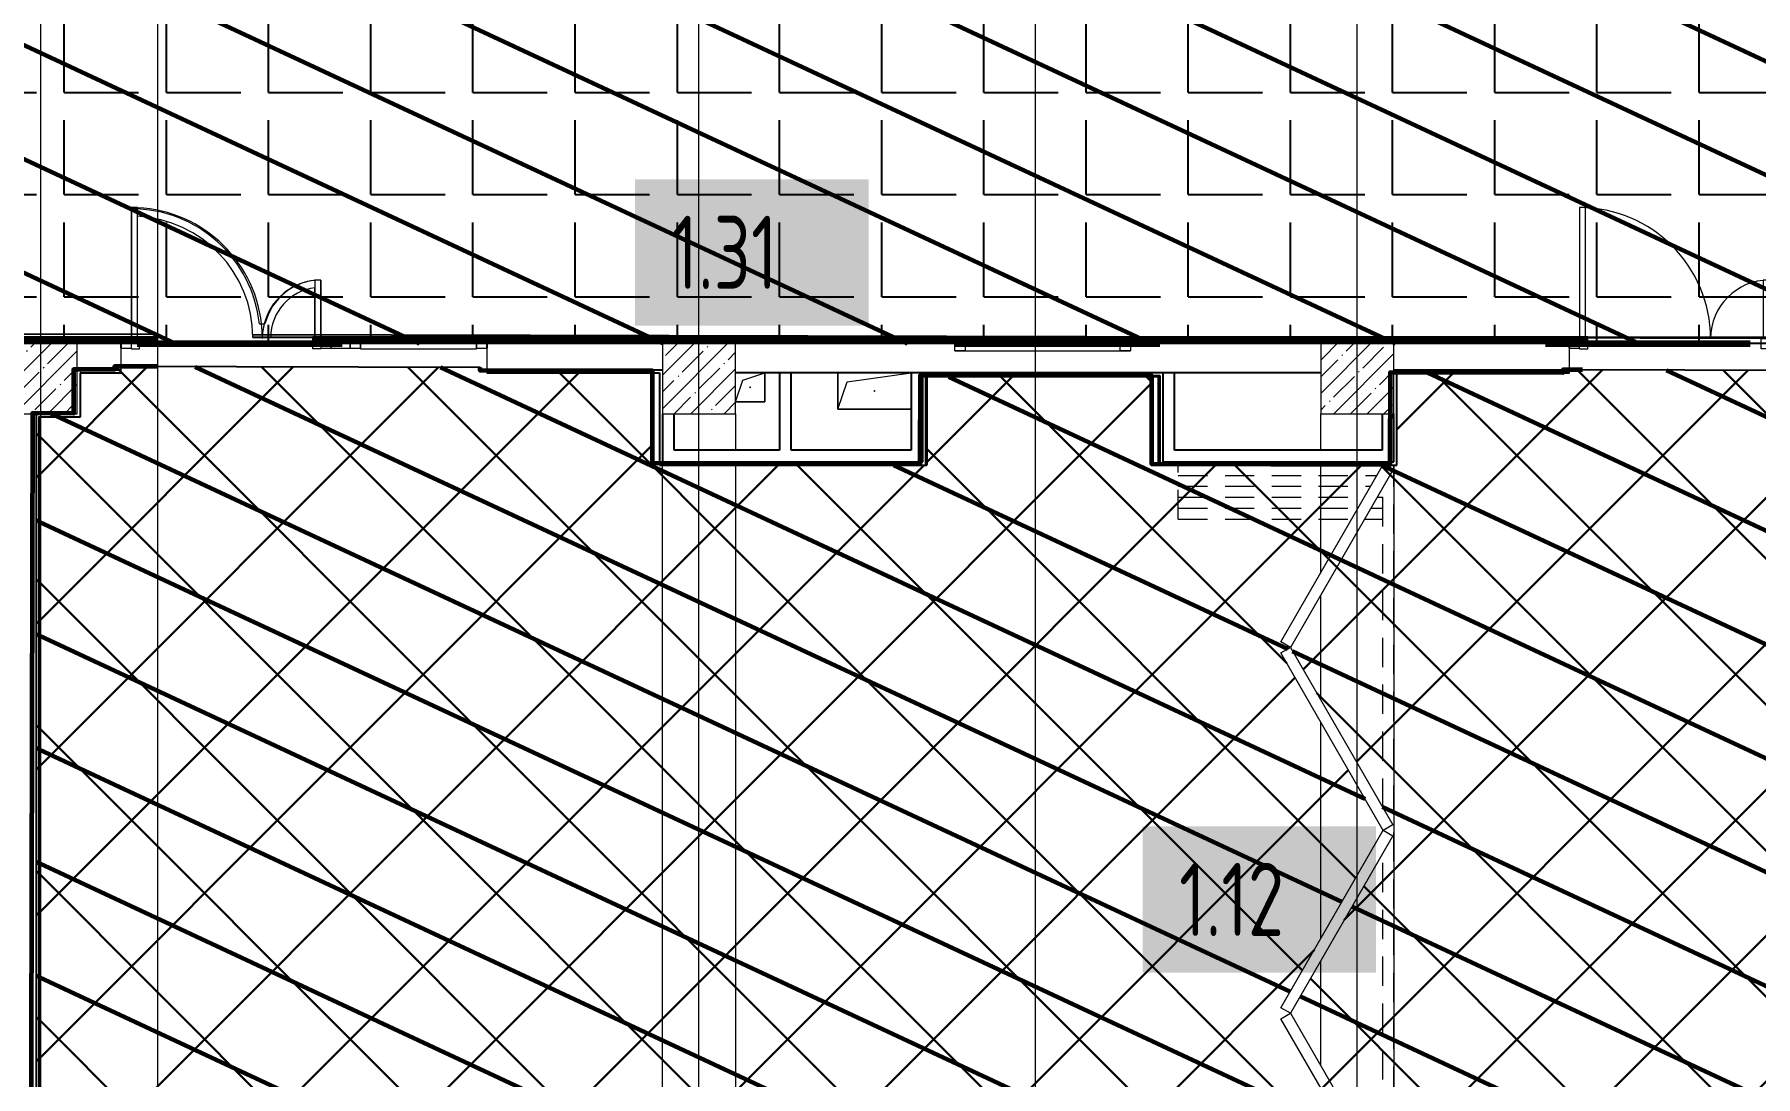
# Model space of a CAD drawing. Header units: millimetres. Extents: x -164500 to 426394, y -23753 to 102118.
# Drawn here: x 47682 to 59447, y 2735 to 9855 of the extents above; entities that cross this region are included whole.
import ezdxf

# ---------------------------------------------------------------- set-up
doc = ezdxf.new("R2010")
doc.units = ezdxf.units.MM
doc.linetypes.add('200_ШТРИХ__ш1_п0_6_', pattern=[320, 200, -120])
for name, color, linetype, lineweight in [('0) шлифовка', 5, 'Continuous', 60), ('1.4) Плинтус ПЛ-4', 6, 'Continuous', 60), ('284 стык. профилей', 1, 'Continuous', 120), ('384 ПК-3', 30, 'Continuous', 120), ('5.3) Л-7 Линолеум 4 вып', 230, 'Continuous', 30), ('A-DETL-GENF', 7, 'Continuous', 9), ('A-FLOR', 7, 'Continuous', 9), ('A-GENM', 7, 'Continuous', 9), ('A-GLAZ', 7, 'Continuous', 9), ('A-GLAZ-1', 7, 'Continuous', 5), ('A-GLAZ-CURT-2', 7, 'Continuous', 20), ('A-GLAZ-CWMG', 7, 'Continuous', 9), ('A-GLAZ-CWMG-1', 7, 'Continuous', 20), ('S-COLS-1', 7, 'Continuous', 5), ('Оси', 7, 'Continuous', 9)]:
    doc.layers.add(name, color=color, linetype=linetype, lineweight=lineweight)
for name, color, linetype in [('1.1) плитка  КР1', 40, 'Continuous'), ('2) защита вин плитк', 6, 'Continuous'), ('3.2.3) П-9', 5, 'Continuous')]:
    doc.layers.add(name, color=color, linetype=linetype)
for name, color, linetype, lineweight, true_color in [('A-DOOR-1', 7, 'Continuous', 5, 0xc0c0c0), ('A-DOOR-3', 7, '200_ШТРИХ__ш1_п0_6_', 5, 0xc0c0c0), ('A-DOOR-4', 7, 'Continuous', 5, 0xd7dbdf), ('A-DOOR-FRAM-1', 7, 'Continuous', 5, 0xc0c0c0)]:
    doc.layers.add(name, color=color, linetype=linetype, lineweight=lineweight, true_color=true_color)
doc.styles.add('СПДС', font='ГОСТ тип А.ttf', dxfattribs={"width": 0.9})

# ---------------------------------------------------------------- blocks, each defined once
blk = doc.blocks.new('BSC_Колонна _Прямоугольная - 500х500-V2-Объем проектирования 1 этажа')
at = {"layer": 'S-COLS-1'}
h = blk.add_hatch(dxfattribs=at)
h.set_pattern_fill('FP_6', color=256, style=0, pattern_type=2)
h.set_pattern_definition([(45, (-47660, -7650), (-114.04925, 114.04925), []), (45, (-47545.95, -7650), (-114.04925, 114.04925), [201.613, -40.323, 6.706, -33.617])])
h.paths.add_polyline_path([(-250, -250), (250, -250), (250, 250), (-250, 250), (-250, -237)])
for p, q in [((250, 250), (-250, 250)), ((-250, 250), (-250, -250)), ((250, -250), (250, 250)), ((-250, -250), (250, -250))]:
    blk.add_line(p, q, dxfattribs=at)
blk = doc.blocks.new('BSC_Колонна _Прямоугольная - 500х500-V3-Объем проектирования 1 этажа')
at = {"layer": 'S-COLS-1'}
h = blk.add_hatch(dxfattribs=at)
h.set_pattern_fill('FP_7', color=256, style=0, pattern_type=2)
h.set_pattern_definition([(45, (-52160, -7650), (-114.04925, 114.04925), []), (45, (-52045.95, -7650), (-114.04925, 114.04925), [201.613, -40.323, 6.706, -33.617])])
h.paths.add_polyline_path([(-250, -250), (250, -250), (250, 250), (-250, 250), (-250, 30)])
for p, q in [((250, 250), (-250, 250)), ((-250, 250), (-250, -250)), ((250, -250), (250, 250)), ((-250, -250), (250, -250))]:
    blk.add_line(p, q, dxfattribs=at)
blk = doc.blocks.new('DOR__перегородка__Прямоугольная - ТП-3_ Вн_ДПГ_6820х3300h-19315679-Объем проектирования 1 этажа')
at = {"layer": 'A-DOOR-3'}
for p, q in [((6445, 1474), (6816, 1474)), ((6445, 1474), (6445, 288)), ((6520, 1474), (6520, 244)), ((6595, 1474), (6595, 201)), ((6670, 1474), (6670, 158)), ((6745, 1474), (6745, 114)), ((6445, 201), (6445, 75)), ((6520, 158), (6520, 75)), ((166, 75), (171, 75)), ((166, 0), (171, 0)), ((266, 75), (1664, 75)), ((266, 0), (6816, 0)), ((1814, 75), (1827, 75)), ((1977, 75), (4164, 75)), ((4314, 75), (4325, 75)), ((4475, 75), (6663, 75)), ((6595, 114), (6595, 75)), ((6813, 75), (6816, 75))]:
    blk.add_line(p, q, dxfattribs=at)
at = {"layer": 'A-DOOR-FRAM-1'}
for p, q in [((570, 707), (608, 772)), ((1783, 7), (570, 707)), ((608, 772), (1820, 72)), ((1821, 72), (3033, 772)), ((3071, 707), (1858, 7)), ((3033, 772), (3071, 707)), ((3070, 707), (3107, 772)), ((4282, 7), (3070, 707)), ((3107, 772), (4320, 72)), ((4319, 72), (5532, 772)), ((5569, 707), (4357, 7)), ((5532, 772), (5569, 707)), ((5569, 707), (5607, 772)), ((6781, 7), (5569, 707)), ((5607, 772), (6819, 72)), ((1820, 72), (1783, 7)), ((1858, 7), (1821, 72)), ((4320, 72), (4282, 7)), ((4357, 7), (4319, 72)), ((6819, 72), (6781, 7))]:
    blk.add_line(p, q, dxfattribs=at)
blk = doc.blocks.new('BSC_Колонна _Прямоугольная - 500х500-V38-Объем проектирования 1 этажа')
at = {"layer": 'S-COLS-1'}
h = blk.add_hatch(dxfattribs=at)
h.set_pattern_fill('FP_64', color=256, style=0, pattern_type=2)
h.set_pattern_definition([(45, (-56660, -7650), (-114.04925, 114.04925), []), (45, (-56545.95, -7650), (-114.04925, 114.04925), [201.613, -40.323, 6.706, -33.617])])
h.paths.add_polyline_path([(-250, -250), (250, -250), (250, 250), (-250, 250), (-250, 30)])
for p, q in [((250, 250), (-250, 250)), ((-250, 250), (-250, -250)), ((250, -250), (250, 250)), ((-250, -250), (250, -250))]:
    blk.add_line(p, q, dxfattribs=at)
blk = doc.blocks.new('GM_Отверстие прямоугольное _в плите_ - Отверстие-V118-Объем проектирования 1 этажа')
at = {"layer": 'A-GENM'}
for p, q in [((-250, -125), (-250, 125)), ((-250, 125), (-250, -125)), ((-187, 62), (250, 125)), ((-250, -125), (-187, 62)), ((250, -125), (-250, -125)), ((-250, -125), (250, -125))]:
    blk.add_line(p, q, dxfattribs=at)
for start, end in [(360, 180), (180, 360)]:
    blk.add_arc((0, 0), 2.5, start, end, dxfattribs=at)
blk = doc.blocks.new('GM_Отверстие прямоугольное _в плите_ - Отверстие-V194-Объем проектирования 1 этажа')
at = {"layer": 'A-GENM'}
for p, q in [((-100, -100), (-50, 50)), ((-50, 50), (100, 100)), ((100, 100), (100, -100)), ((100, -100), (100, 100)), ((100, -100), (-100, -100)), ((-100, -100), (100, -100))]:
    blk.add_line(p, q, dxfattribs=at)
for start, end in [(360, 180), (180, 360)]:
    blk.add_arc((0, 0), 2.5, start, end, dxfattribs=at)
blk = doc.blocks.new('Прямоугольный импост - 50 x 70 мм-31700031-Объем проектирования 1 этажа')
at = {"layer": 'A-GLAZ-CWMG-1'}
for p, q in [((-70, 35), (0, 35)), ((-70, -35), (-70, 35)), ((0, 35), (0, -35)), ((0, -35), (-70, -35))]:
    blk.add_line(p, q, dxfattribs=at)
blk = doc.blocks.new('Дверь_Витражная_остекление_ - ДВН_ДАО_Главный вход_1200 в свету-V267-Объем проектирования 1 этажа')
at = {"layer": 'A-DETL-GENF'}
for p, q in [((-607, 925), (-647, 925)), ((-647, 925), (-647, 917)), ((-647, 917), (-647, 37)), ((-607, 915), (-607, 925)), ((-607, 37), (-607, 915)), ((647, 430), (607, 430)), ((607, 430), (607, 427)), ((607, 427), (607, 37)), ((647, 37), (647, 430)), ((-647, 35), (-647, 30)), ((-647, 30), (-607, 30)), ((-592, 30), (-647, 30)), ((-607, 30), (-607, 37)), ((-592, -40), (-592, 30)), ((592, -40), (592, 30)), ((592, 30), (647, 30)), ((607, 37), (607, 30)), ((607, 30), (647, 30)), ((647, 30), (647, 35)), ((-647, -35), (-647, -40)), ((-647, -40), (-592, -40)), ((647, -40), (592, -40)), ((647, -35), (647, -40))]:
    blk.add_line(p, q, dxfattribs=at)
at = {"layer": 'A-DOOR-1'}
blk.add_line((-647, 925), (-647, 917), dxfattribs=at)
for centre, radius, start, end in [((-647, 30), 895, 6.4322, 90), ((647, 30), 400, 118.6212, 123.6436), ((647, 30), 400, 103.1228, 106.5639), ((647, 30), 400, 130.4863, 165.5357), ((-647, 30), 895, 360, 0.451), ((647, 30), 400, 178.9858, 180)]:
    blk.add_arc(centre, radius, start, end, dxfattribs=at)
at = {"layer": 'A-DOOR-4'}
for p, q in [((-647, 917), (-647, 37)), ((647, 430), (647, 37)), ((-647, 35), (-647, 30)), ((647, 35), (647, 30))]:
    blk.add_line(p, q, dxfattribs=at)
for centre, radius, start, end in [((647, 30), 400, 123.6436, 130.4863), ((647, 30), 400, 118.2161, 118.6212), ((647, 30), 400, 106.5639, 118.1176), ((647, 30), 400, 90, 103.1228), ((-647, 30), 895, 0.451, 6.4322), ((647, 30), 400, 165.5357, 178.9858)]:
    blk.add_arc(centre, radius, start, end, dxfattribs=at)
blk = doc.blocks.new('Системная панель - Стемалит - 40мм-31720939-Объем проектирования 1 этажа')
at = {"layer": 'A-GLAZ-CURT-2'}
for p, q in [((65, 35), (-65, 35)), ((-65, 35), (-65, -35)), ((65, -35), (65, 35)), ((-65, -35), (65, -35))]:
    blk.add_line(p, q, dxfattribs=at)
blk = doc.blocks.new('Прямоугольный импост - 50 x 70 мм-31687886-Объем проектирования 1 этажа')
at = {"layer": 'A-GLAZ-CWMG-1'}
for p, q in [((-35, 35), (35, 35)), ((-35, -35), (-35, 35)), ((35, 35), (35, -35)), ((35, -35), (-35, -35))]:
    blk.add_line(p, q, dxfattribs=at)
blk = doc.blocks.new('Прямоугольный импост - 50 x 70 мм-V265-Объем проектирования 1 этажа')
at = {"layer": 'A-GLAZ-CWMG-1'}
for p, q in [((0, 35), (-70, 35)), ((-70, 35), (-70, -35)), ((0, -35), (0, 35)), ((-70, -35), (0, -35))]:
    blk.add_line(p, q, dxfattribs=at)
blk = doc.blocks.new('Системная панель - Стекло - 40мм-V268-Объем проектирования 1 этажа')
at = {"layer": 'A-GLAZ-CURT-2'}
for p, q in [((397.5, 0), (-397.5, 0)), ((-397.5, 0), (-397.5, -40)), ((397.5, -40), (397.5, 0)), ((-397.5, -40), (397.5, -40))]:
    blk.add_line(p, q, dxfattribs=at)
blk = doc.blocks.new('Прямоугольный импост - 50 x 70 мм-31702100-Объем проектирования 1 этажа')
at = {"layer": 'A-GLAZ-CWMG-1'}
for p, q in [((-35, 35), (35, 35)), ((-35, -35), (-35, 35)), ((35, 35), (35, -35)), ((35, -35), (-35, -35))]:
    blk.add_line(p, q, dxfattribs=at)
blk = doc.blocks.new('Прямоугольный импост - 50 x 70 мм-31720914-Объем проектирования 1 этажа')
at = {"layer": 'A-GLAZ-CWMG'}
blk.add_line((24940, 7918), (24145, 7918), dxfattribs=at)
blk = doc.blocks.new('Дверь_Витражная_остекление_ - ДВН_ДАО_Главный вход_1200 в свету-31742133-Объем проектирования 1 этажа')
at = {"layer": 'A-DETL-GENF'}
for p, q in [((-607.5, 925), (-647.5, 925)), ((-647.5, 925), (-647.5, 35)), ((-607.5, 30), (-607.5, 925)), ((647.5, 430), (607.5, 430)), ((607.5, 430), (607.5, 30)), ((647.5, 35), (647.5, 430)), ((-647.5, 30), (-607.5, 30)), ((-592.5, 30), (-647.5, 30)), ((-592.5, -40), (-592.5, 30)), ((592.5, -40), (592.5, 30)), ((592.5, 30), (647.5, 30)), ((607.5, 30), (647.5, 30)), ((-647.5, -35), (-647.5, -40)), ((-647.5, -40), (-592.5, -40)), ((647.5, -40), (592.5, -40)), ((647.5, -35), (647.5, -40))]:
    blk.add_line(p, q, dxfattribs=at)
at = {"layer": 'A-DOOR-1'}
for p, q in [((-647.5, 925), (-647.5, 35)), ((647.5, 430), (647.5, 35))]:
    blk.add_line(p, q, dxfattribs=at)
for centre, radius, start, end in [((-647.5, 30), 895, 360, 90), ((647.5, 30), 400, 90, 180)]:
    blk.add_arc(centre, radius, start, end, dxfattribs=at)
blk = doc.blocks.new('120_Окно_СКБ_1Ст - 120_Окно_СКБ_1Ст 400х1200 EI30-24228621-Объем проектирования 1 этажа')
at = {"layer": 'A-GLAZ'}
for p, q in [((-600, 40), (-600, 110)), ((-600, 110), (-530, 110)), ((-530, 40), (-600, 40)), ((-530, 110), (-530, 40)), ((530, 40), (530, 110)), ((530, 110), (600, 110)), ((600, 40), (530, 40)), ((600, 110), (600, 40))]:
    blk.add_line(p, q, dxfattribs=at)
at = {"layer": 'A-GLAZ-1'}
for p, q in [((600, 110), (-600, 110)), ((-600, 40), (600, 40)), ((530, 80), (-530, 80)), ((530, 70), (-530, 70))]:
    blk.add_line(p, q, dxfattribs=at)

msp = doc.modelspace()

# ---------------------------------------------------------------- hatches: boundary and pattern name
at = {"layer": '0) шлифовка', "true_color": 0x2776bb}
h = msp.add_hatch(dxfattribs=at)
h.set_pattern_fill('ANSI31', color=152, scale=222, angle=110)
h.set_pattern_definition([(155, (38804.7, 11553.94), (-297.882, -638.811), [])])
h.paths.add_polyline_path([(75478.362, 7743.315), (42465.702, 7743.315), (42465.702, 10742.938), (75478.362, 10742.938)])
h = msp.add_hatch(dxfattribs=at)
h.set_pattern_fill('ANSI31', color=152, scale=222, angle=110)
h.paths.add_polyline_path([(51907.859, 7556.644), (50728.862, 7559.412), (50728.911, 7580.412), (48228.918, 7586.28), (48228.869, 7565.28), (47949.87, 7565.935), (47949.166, 7265.936), (47694.702, 7266.533), (47694.702, 708.515), (47714.702, 708.468), (47714.702, 7242.938), (47715.702, 7242.938), (47715.702, 708.466), (47933.771, 707.954), (47933.727, 688.938), (47974.702, 688.938), (47995.702, 684.938), (47995.702, 6.807), (51851.656, -2.245), (51852.55, 378.754), (52783.007, 376.57), (52782.979, 364.938), (52845.702, 364.938), (52845.702, 16.422), (56390.152, 8.102), (56390.997, 368.101), (57182.995, 366.241), (57182.991, 364.938), (57245.702, 364.938), (57245.702, 6.093), (57737.925, 4.938), (59324.702, 4.938), (60074.702, 4.938), (60890.157, 4.938), (60890.984, 357.537), (60953.702, 357.39), (60953.702, 364.938), (61695.702, 364.938), (61695.702, 4.938), (63774.702, 4.938), (64324.702, 4.938), (65224.702, 4.938), (65390.169, 4.938), (65407.775, 7504.954), (63429.78, 7509.597), (63429.764, 7502.597), (62282.702, 7505.29), (62282.702, 6913.938), (62282.702, 6912.938), (62235.376, 6912.938), (62235.351, 6902.4), (60906.355, 6905.519), (60907.834, 7535.518), (60628.835, 7536.172), (60628.884, 7557.172), (58128.891, 7563.041), (58128.842, 7542.041), (57746.772, 7542.938), (56995.702, 7542.938), (56995.702, 6912.938), (55366.702, 6912.938), (55366.702, 6918.523), (55319.371, 6918.634), (55320.773, 7515.938), (53782.702, 7515.938), (53782.702, 6913.938), (53782.702, 6912.938), (51953.702, 6912.938), (51953.702, 6926.535), (51906.38, 6926.646)])
h.paths.add_polyline_path([(56903.046, 1918.049), (56903.636, 1917.708), (56903.243, 1918.389)], flags=16)
h.paths.add_polyline_path([(56267.846, 5666.879), (56967.993, 4454.529), (56903.368, 4417.207), (56967.993, 4379.885), (56268.15, 3168.062), (56268.759, 3167.008), (56202.898, 3205.043), (56902.939, 4417.207), (56202.898, 5629.372)], flags=16)
at = {"layer": '1.1) плитка  КР1'}
h = msp.add_hatch(dxfattribs=at)
h.set_pattern_fill('ANGLE', color=256, scale=100)
h.set_pattern_definition([(0, (38804.7, 11553.94), (0, 698.5), [508, -190.5]), (90, (38804.7, 11553.94), (-698.5, 4e-14), [508, -190.5])])
h.paths.add_polyline_path([(75478.362, 7743.315), (42465.702, 7743.315), (42465.702, 10742.938), (75478.362, 10742.938)])
at = {"layer": '2) защита вин плитк'}
h = msp.add_hatch(dxfattribs=at)
h.set_pattern_fill('ANSI31', color=256, scale=222)
h.paths.add_polyline_path([(51907.859, 7556.644), (50728.862, 7559.412), (50728.911, 7580.412), (48228.918, 7586.28), (48228.869, 7565.28), (47949.87, 7565.935), (47949.166, 7265.936), (47694.702, 7266.533), (47694.702, 708.515), (47714.702, 708.468), (47714.702, 7242.938), (47715.702, 7242.938), (47715.702, 708.466), (47933.771, 707.954), (47933.727, 688.938), (47974.702, 688.938), (47995.702, 684.938), (47995.702, 6.807), (51851.656, -2.245), (51852.55, 378.754), (52783.007, 376.57), (52782.979, 364.938), (52845.702, 364.938), (52845.702, 16.422), (56390.152, 8.102), (56390.997, 368.101), (57182.995, 366.241), (57182.991, 364.938), (57245.702, 364.938), (57245.702, 6.093), (57737.925, 4.938), (59324.702, 4.938), (60074.702, 4.938), (60890.157, 4.938), (60890.984, 357.537), (60953.702, 357.39), (60953.702, 364.938), (61695.702, 364.938), (61695.702, 4.938), (63774.702, 4.938), (64324.702, 4.938), (65224.702, 4.938), (65390.169, 4.938), (65407.775, 7504.954), (63429.78, 7509.597), (63429.764, 7502.597), (62282.702, 7505.29), (62282.702, 6913.938), (62282.702, 6912.938), (62235.376, 6912.938), (62235.351, 6902.4), (60906.355, 6905.519), (60907.834, 7535.518), (60628.835, 7536.172), (60628.884, 7557.172), (58128.891, 7563.041), (58128.842, 7542.041), (57746.772, 7542.938), (56995.702, 7542.938), (56995.702, 6912.938), (55366.702, 6912.938), (55366.702, 6918.523), (55319.371, 6918.634), (55320.773, 7515.938), (53782.702, 7515.938), (53782.702, 6913.938), (53782.702, 6912.938), (51953.702, 6912.938), (51953.702, 6926.535), (51906.38, 6926.646)])
h.paths.add_polyline_path([(56903.046, 1918.049), (56903.636, 1917.708), (56903.243, 1918.389)], flags=16)
h.paths.add_polyline_path([(56267.846, 5666.879), (56967.993, 4454.529), (56903.368, 4417.207), (56967.993, 4379.885), (56268.15, 3168.062), (56268.759, 3167.008), (56202.898, 3205.043), (56902.939, 4417.207), (56202.898, 5629.372)], flags=16)
at = {"layer": '3.2.3) П-9'}
h = msp.add_hatch(dxfattribs=at)
h.set_pattern_fill('ANSI31', color=256, scale=222)
h.paths.add_polyline_path([(51907.859, 7556.644), (50728.862, 7559.412), (50728.911, 7580.412), (48228.918, 7586.28), (48228.869, 7565.28), (47949.87, 7565.935), (47949.166, 7265.936), (47694.702, 7266.533), (47694.702, 708.515), (47714.702, 708.468), (47714.702, 7242.938), (47715.702, 7242.938), (47715.702, 708.466), (47933.771, 707.954), (47933.727, 688.938), (47974.702, 688.938), (47995.702, 684.938), (47995.702, 6.807), (51851.656, -2.245), (51852.55, 378.754), (52783.007, 376.57), (52782.979, 364.938), (52845.702, 364.938), (52845.702, 16.422), (56390.152, 8.102), (56390.997, 368.101), (57182.995, 366.241), (57182.991, 364.938), (57245.702, 364.938), (57245.702, 6.093), (57737.925, 4.938), (59324.702, 4.938), (60074.702, 4.938), (60890.157, 4.938), (60890.984, 357.537), (60953.702, 357.39), (60953.702, 364.938), (61695.702, 364.938), (61695.702, 4.938), (63774.702, 4.938), (64324.702, 4.938), (65224.702, 4.938), (65390.169, 4.938), (65407.775, 7504.954), (63429.78, 7509.597), (63429.764, 7502.597), (62282.702, 7505.29), (62282.702, 6913.938), (62282.702, 6912.938), (62235.376, 6912.938), (62235.351, 6902.4), (60906.355, 6905.519), (60907.834, 7535.518), (60628.835, 7536.172), (60628.884, 7557.172), (58128.891, 7563.041), (58128.842, 7542.041), (57746.772, 7542.938), (56995.702, 7542.938), (56995.702, 6912.938), (55366.702, 6912.938), (55366.702, 6918.523), (55319.371, 6918.634), (55320.773, 7515.938), (53782.702, 7515.938), (53782.702, 6913.938), (53782.702, 6912.938), (51953.702, 6912.938), (51953.702, 6926.535), (51906.38, 6926.646)])
h.paths.add_polyline_path([(56903.046, 1918.049), (56903.636, 1917.708), (56903.243, 1918.389)], flags=16)
h.paths.add_polyline_path([(56267.846, 5666.879), (56967.993, 4454.529), (56903.368, 4417.207), (56967.993, 4379.885), (56268.15, 3168.062), (56268.759, 3167.008), (56202.898, 3205.043), (56902.939, 4417.207), (56202.898, 5629.372)], flags=16)
at = {"layer": '5.3) Л-7 Линолеум 4 вып'}
h = msp.add_hatch(dxfattribs=at)
h.set_pattern_fill('ANSI37', color=256, scale=222)
h.paths.add_polyline_path([(51907.859, 7556.644), (50728.862, 7559.412), (50728.911, 7580.412), (48228.918, 7586.28), (48228.869, 7565.28), (47949.87, 7565.935), (47949.166, 7265.936), (47694.702, 7266.533), (47694.702, 708.515), (47714.702, 708.468), (47714.702, 7242.938), (47715.702, 7242.938), (47715.702, 708.466), (47933.771, 707.954), (47933.727, 688.938), (47974.702, 688.938), (47995.702, 684.938), (47995.702, 6.807), (51851.656, -2.245), (51852.55, 378.754), (52783.007, 376.57), (52782.979, 364.938), (52845.702, 364.938), (52845.702, 16.422), (56390.152, 8.102), (56390.997, 368.101), (57182.995, 366.241), (57182.991, 364.938), (57245.702, 364.938), (57245.702, 6.093), (57737.925, 4.938), (59324.702, 4.938), (60074.702, 4.938), (60890.157, 4.938), (60890.984, 357.537), (60953.702, 357.39), (60953.702, 364.938), (61695.702, 364.938), (61695.702, 4.938), (63774.702, 4.938), (64324.702, 4.938), (65224.702, 4.938), (65390.169, 4.938), (65407.775, 7504.954), (63429.78, 7509.597), (63429.764, 7502.597), (62282.702, 7505.29), (62282.702, 6913.938), (62282.702, 6912.938), (62235.376, 6912.938), (62235.351, 6902.4), (60906.355, 6905.519), (60907.834, 7535.518), (60628.835, 7536.172), (60628.884, 7557.172), (58128.891, 7563.041), (58128.842, 7542.041), (57746.772, 7542.938), (56995.702, 7542.938), (56995.702, 6912.938), (55366.702, 6912.938), (55366.702, 6918.523), (55319.371, 6918.634), (55320.773, 7515.938), (53782.702, 7515.938), (53782.702, 6913.938), (53782.702, 6912.938), (51953.702, 6912.938), (51953.702, 6926.535), (51906.38, 6926.646)])
h.paths.add_polyline_path([(56903.046, 1918.049), (56903.636, 1917.708), (56903.243, 1918.389)], flags=16)
h.paths.add_polyline_path([(56267.846, 5666.879), (56967.993, 4454.529), (56903.368, 4417.207), (56967.993, 4379.885), (56268.15, 3168.062), (56268.759, 3167.008), (56202.898, 3205.043), (56902.939, 4417.207), (56202.898, 5629.372)], flags=16)

# ---------------------------------------------------------------- linework, layer by layer
for p, q in [((48524.702, 7784.938), (40314.701, 7784.938)), ((48274.702, 7711.938), (48274.702, 7783.938)), ((65974.702, 7784.938), (49174.701, 7784.938)), ((50774.702, 7783.938), (50774.702, 7711.938)), ((58174.702, 7711.938), (58174.702, 7783.938)), ((48274.702, 7763.938), (47974.702, 7763.938)), ((51974.702, 7763.938), (50774.702, 7763.938)), ((53974.702, 7763.938), (52474.702, 7763.938)), ((56474.702, 7763.938), (55174.702, 7763.938)), ((58174.702, 7763.938), (56974.702, 7763.938)), ((47974.702, 7563.938), (48274.702, 7563.938)), ((47994.702, 7543.938), (47994.702, 7542.938)), ((47995.702, 7542.938), (47994.702, 7542.938)), ((47995.702, 7542.938), (48274.702, 7542.938)), ((47995.702, 7242.938), (47995.702, 7542.938)), ((48274.702, 7542.938), (48274.702, 7543.938)), ((50774.702, 7563.938), (51974.702, 7563.938)), ((50774.702, 7543.938), (50774.702, 7542.938)), ((50774.702, 7542.938), (51953.702, 7542.938)), ((51953.702, 7542.938), (51953.702, 6912.938)), ((51954.702, 7542.938), (51953.702, 7542.938)), ((51954.702, 7543.938), (51954.702, 7542.938)), ((56474.702, 7543.938), (52474.702, 7543.938)), ((52774.702, 7543.938), (52774.702, 7013.938)), ((52854.702, 7013.938), (52854.702, 7543.938)), ((53674.702, 7543.938), (53674.702, 7013.938)), ((53754.702, 6933.938), (53754.702, 7543.938)), ((55394.702, 7543.938), (55394.702, 6933.938)), ((55474.702, 7013.938), (55474.702, 7543.938)), ((56974.702, 7563.938), (58174.702, 7563.938)), ((56994.702, 7543.938), (56995.702, 7543.938)), ((56995.702, 6912.938), (56995.702, 7543.938)), ((56995.702, 7542.938), (58174.702, 7542.938)), ((58174.702, 7542.938), (58174.702, 7543.938)), ((53774.702, 7523.938), (55374.702, 7523.938)), ((53774.702, 6913.938), (53774.702, 7523.938)), ((55366.702, 7515.938), (53782.702, 7515.938)), ((53782.702, 7515.938), (53782.702, 6913.938)), ((55366.702, 6913.938), (55366.702, 7515.938)), ((55374.702, 7523.938), (55374.702, 6913.938)), ((47694.702, 7263.938), (47694.702, 263.938)), ((47714.702, 683.938), (47714.702, 7243.938)), ((47715.702, 7242.938), (47995.702, 7242.938)), ((47715.702, 684.938), (47715.702, 7242.938)), ((51974.702, 7263.938), (51974.702, 6933.938)), ((52054.702, 7013.938), (52054.702, 7263.938)), ((56894.702, 7263.938), (56894.702, 7013.938)), ((56974.702, 6933.938), (56974.702, 7263.938)), ((52774.702, 7013.938), (52054.702, 7013.938)), ((53674.702, 7013.938), (52854.702, 7013.938)), ((56894.702, 7013.938), (55474.702, 7013.938)), ((51953.702, 6912.938), (53782.702, 6912.938)), ((51974.702, 6933.938), (53754.702, 6933.938)), ((53774.702, 6913.938), (53775.702, 6913.938)), ((53782.702, 6912.938), (53782.702, 6913.938)), ((55366.702, 6913.938), (55366.702, 6912.938)), ((55366.702, 6912.938), (56995.702, 6912.938)), ((55394.702, 6933.938), (56974.702, 6933.938)), ((56901.429, 6913.938), (56907.894, 6913.938))]:
    msp.add_line(p, q)
at = {"flags": 128}
for points in [[(40313.642, 7825.861), (48524.702, 7806.587)], [(49174.433, 7805.061), (65299.39, 7767.209), (65929.388, 7765.731), (65929.339, 7744.731), (66879.336, 7742.501), (66879.386, 7763.5), (68279.382, 7760.214), (68279.332, 7739.214), (69379.329, 7736.632), (69379.379, 7757.632), (70729.375, 7754.463), (70729.326, 7733.463), (70824.702, 7733.239)], [(60628.884, 7557.172), (58128.891, 7563.041), (58128.842, 7542.041), (56949.845, 7544.809), (56948.366, 6914.81), (55319.371, 6918.634), (55320.786, 7521.633), (53736.79, 7525.351), (53735.375, 6922.353), (51906.38, 6926.646), (51907.859, 7556.644), (50728.862, 7559.412), (50728.911, 7580.412), (48228.918, 7586.28), (48228.869, 7565.28), (47949.87, 7565.935), (47949.166, 7265.936), (47669.166, 7266.593)]]:
    msp.add_lwpolyline(points, dxfattribs=at)
at = {"layer": '1.1) плитка  КР1'}
msp.add_lwpolyline([(75478.362, 7743.315), (42465.702, 7743.315), (42465.702, 10742.938), (75478.362, 10742.938)], close=True, dxfattribs=at)
at = {"layer": '1.4) Плинтус ПЛ-4', "flags": 128}
for points in [[(48524.702, 7585.586), (48228.918, 7586.28), (48228.869, 7565.28), (47949.87, 7565.935), (47949.166, 7265.936), (47669.166, 7266.593), (47653.772, 708.611), (47933.771, 707.954), (47932.126, 6.956), (48524.702, 5.565)], [(58264.891, 7562.722), (58128.891, 7563.041), (58128.842, 7542.041), (56949.845, 7544.809), (56948.366, 6914.81), (55319.371, 6918.634), (55320.786, 7521.633), (53736.79, 7525.351), (53735.375, 6922.353), (51906.38, 6926.646), (51907.859, 7556.644), (50728.862, 7559.412), (50728.911, 7580.412)]]:
    msp.add_lwpolyline(points, dxfattribs=at)
at = {"layer": '284 стык. профилей'}
for points in [[(48384.702, 7743.315), (49784.702, 7743.315)], [(53974.702, 7743.315), (55374.702, 7743.315)], [(58010.29, 7743.315), (59410.29, 7743.315)]]:
    msp.add_lwpolyline(points, dxfattribs=at)
at = {"layer": '384 ПК-3'}
for points in [[(48524.702, 7771.938), (40714.702, 7771.938)], [(58299.702, 7771.938), (49584.702, 7771.938)]]:
    msp.add_lwpolyline(points, dxfattribs=at)
at = {"layer": 'A-FLOR'}
for p, q in [((48344.702, 7783.938), (48344.702, 8663.938)), ((48384.702, 8612.973), (48384.702, 7783.938)), ((49599.702, 7783.938), (49599.702, 8124.597)), ((49639.702, 8176.938), (49639.702, 7783.938)), ((48524.702, 7783.938), (40314.702, 7783.938)), ((49174.702, 7783.938), (49296.702, 7783.938)), ((66834.702, 7783.938), (49174.702, 7783.938)), ((49219.792, 7876.768), (49257.823, 7876.768)), ((48274.702, 7543.938), (48274.702, 7711.938)), ((50774.702, 7711.938), (50774.702, 7543.938)), ((58174.702, 7543.938), (58174.702, 7711.938)), ((47994.702, 7543.938), (48274.702, 7543.938)), ((47994.702, 7243.938), (47994.702, 7542.938)), ((50774.702, 7543.938), (51954.702, 7543.938)), ((51954.702, 7542.938), (51954.702, 6913.938)), ((56994.702, 6913.938), (56994.702, 7543.938)), ((56995.702, 7543.938), (58174.702, 7543.938)), ((47714.702, 7243.938), (47994.702, 7243.938)), ((47714.702, 688.938), (47714.702, 7242.938)), ((52054.702, 7263.938), (52474.702, 7263.938)), ((52474.702, 7263.938), (52474.702, 7013.938)), ((56474.702, 7013.938), (56474.702, 7263.938)), ((56474.702, 7263.938), (56894.702, 7263.938)), ((51954.702, 6913.938), (53774.702, 6913.938)), ((51974.702, 363.938), (51974.702, 6913.938)), ((52474.702, 6913.938), (52474.702, 363.938)), ((55374.702, 6913.938), (56901.429, 6913.938)), ((56474.702, 6175.032), (56474.702, 6913.938)), ((56907.894, 6913.938), (56994.702, 6913.938)), ((56974.702, 6913.938), (56974.702, 363.938)), ((56474.702, 5308.695), (56474.702, 6025.064)), ((56474.702, 3675.688), (56474.702, 5158.727)), ((56474.702, 2810.404), (56474.702, 3525.719))]:
    msp.add_line(p, q, dxfattribs=at)
for centre, radius, start, end in [((48344.702, 7783.938), 880, 6.0553487, 90), ((48344.702, 7783.938), 880, 6.0553487, 90), ((48344.702, 7783.938), 830, 360, 87.2376876), ((48344.702, 7783.938), 830, 360, 87.2376876), ((49639.702, 7783.938), 393, 90, 166.3370541), ((49639.702, 7783.938), 393, 90, 166.3370541), ((49639.702, 7783.938), 343, 96.696962, 180), ((49639.702, 7783.938), 343, 96.696962, 180)]:
    msp.add_arc(centre, radius, start, end, dxfattribs=at)
at = {"layer": 'Оси'}
for points in [[(47724.702, -2042.321), (47724.702, 2957.679), (47724.702, 22262.009), (47724.702, 27262.009)], [(49080.021, -2042.321), (49080.021, -1322.84), (48524.702, -759.518), (48524.702, 4240.482), (48524.702, 22262.009), (48524.702, 27262.009)], [(52224.702, -2042.321), (52224.702, 2957.679), (52224.702, 22262.009), (52224.702, 27262.009)], [(54524.702, -2042.321), (54524.702, 2957.679), (54524.702, 22262.009), (54524.702, 27262.009)], [(56724.702, -2042.321), (56724.702, 2957.679), (56724.702, 22262.009), (56724.702, 27262.009)]]:
    msp.add_lwpolyline(points, dxfattribs=at)

# ---------------------------------------------------------------- block references
for name, p in [('Дверь_Витражная_остекление_ - ДВН_ДАО_Главный вход_1200 в свету-V267-Объем проектирования 1 этажа', (48992.202, 7746.938)), ('Дверь_Витражная_остекление_ - ДВН_ДАО_Главный вход_1200 в свету-31742133-Объем проектирования 1 этажа', (58892.202, 7746.938)), ('Системная панель - Стемалит - 40мм-31720939-Объем проектирования 1 этажа', (49774.702, 7746.938)), ('Прямоугольный импост - 50 x 70 мм-31720914-Объем проектирования 1 этажа', (25764.702, -136.062)), ('BSC_Колонна _Прямоугольная - 500х500-V2-Объем проектирования 1 этажа', (47724.702, 7513.938)), ('Системная панель - Стекло - 40мм-V268-Объем проектирования 1 этажа', (50307.202, 7746.938)), ('BSC_Колонна _Прямоугольная - 500х500-V3-Объем проектирования 1 этажа', (52224.702, 7513.938)), ('BSC_Колонна _Прямоугольная - 500х500-V38-Объем проектирования 1 этажа', (56724.702, 7513.938)), ('GM_Отверстие прямоугольное _в плите_ - Отверстие-V194-Объем проектирования 1 этажа', (52574.702, 7443.938)), ('GM_Отверстие прямоугольное _в плите_ - Отверстие-V118-Объем проектирования 1 этажа', (53424.702, 7418.938))]:
    msp.add_blockref(name, p)
for name, p, rotation in [('Прямоугольный импост - 50 x 70 мм-V265-Объем проектирования 1 этажа', (48274.702, 7746.938), 180), ('Прямоугольный импост - 50 x 70 мм-V265-Объем проектирования 1 этажа', (58174.702, 7746.938), 180), ('DOR__перегородка__Прямоугольная - ТП-3_ Вн_ДПГ_6820х3300h-19315679-Объем проектирования 1 этажа', (56974.702, 97.791), 89.99999999999955)]:
    msp.add_blockref(name, p, dxfattribs=dict(rotation=rotation))
at = {"extrusion": (0, 0, -1), "rotation": 180}
for name, p in [('Прямоугольный импост - 50 x 70 мм-31687886-Объем проектирования 1 этажа', (-49674.702, 7746.938)), ('Прямоугольный импост - 50 x 70 мм-31702100-Объем проектирования 1 этажа', (-49874.702, 7746.938)), ('Прямоугольный импост - 50 x 70 мм-31700031-Объем проектирования 1 этажа', (-50774.702, 7746.938))]:
    msp.add_blockref(name, p, dxfattribs=at)
at = {"color": 3}
msp.add_blockref('120_Окно_СКБ_1Ст - 120_Окно_СКБ_1Ст 400х1200 EI30-24228621-Объем проектирования 1 этажа', (54574.702, 7653.938), dxfattribs=at)

# ---------------------------------------------------------------- texts
at = {"char_height": 500, "width": 1096.7085, "attachment_point": 1, "style": 'СПДС', "bg_fill": 1, "box_fill_scale": 1.5, "bg_fill_color": 7, "bg_fill_true_color": 16777215, "bg_fill_transparency": 0}
for s, insert in [('1.31', (52036.881, 8616.066)), ('1.12', (55506.892, 4195.257))]:
    msp.add_mtext(s, dxfattribs=dict(at, insert=insert))

doc.saveas('drawing.dxf')
